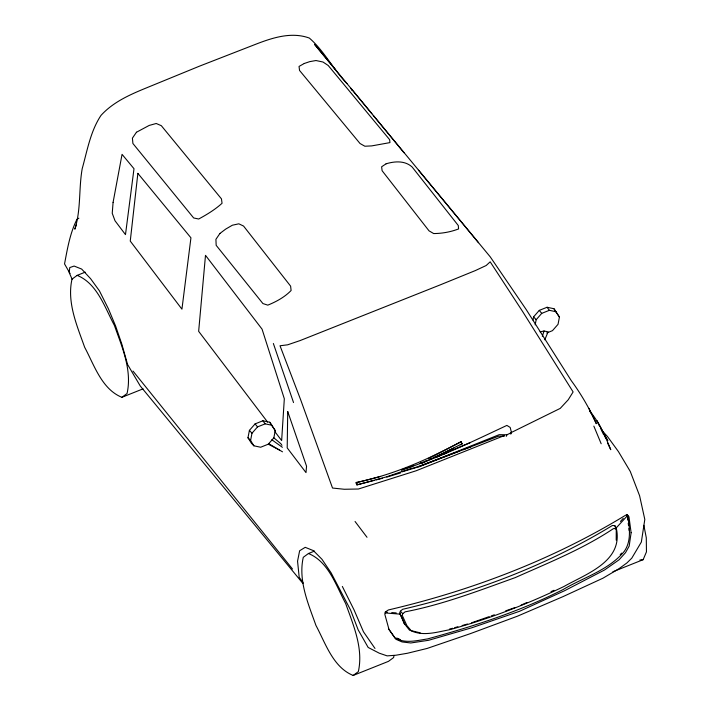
<?xml version="1.0" encoding="UTF-8"?>
<svg xmlns="http://www.w3.org/2000/svg" width="711" height="711" viewBox="0 0 711 711"><rect width="100%" height="100%" fill="white"/><g stroke="black" fill="none" stroke-linecap="round" stroke-linejoin="round"><path stroke-width="1.07" d="M615.45 528.94L615.459 526.904L616.268 527.873L616.206 540.12M394.001 655.409L393.636 657.551L388.473 661.354L353.171 675.45C333.032 667.327 325.451 643.126 315.942 625.431C308.307 603.852 298.042 580.576 303.277 557.317L308.441 553.514L314.493 551.096M247.988 437.745L249.41 430.368L255.089 423.898L262.866 420.788L269.762 422.245L275.237 430.617L273.851 437.843L268.278 444.188L260.661 447.237L253.898 445.815L251.374 443.193L247.988 437.745L250.583 440.465L253.898 445.815M250.583 440.465L251.978 433.239L257.542 426.893L265.167 423.845L271.922 425.267M532.983 320.012L533.597 316.848L539.276 310.378L547.052 307.268L553.949 308.725L559.424 317.097L558.037 324.323L552.465 330.668L546.75 332.952M535.17 324.883L536.165 319.719L541.729 313.373L549.354 310.325L556.109 311.747M615.753 527.26L614.757 525.571L612.349 525.527C547.852 564.783 476.086 592.254 402.63 609.3L400.346 611.22L399.786 613.522L404.506 623.867L409.554 630.222L420.228 632.852M615.85 528.584L613.451 528.611C582.958 549.008 548.625 562.712 515.253 577.599C479.081 590.583 442.926 604.572 405.066 611.851L402.773 613.7L402.266 615.415L406.87 625.556L411.34 630.906C423.605 636.354 436.714 632.141 449.156 629.822C488.759 619.068 527.135 604.252 564.081 586.424C585.953 573.981 622.409 561.814 616.633 529.793L614.757 525.571M542.324 336.267L544.039 330.997L548.092 331.85L544.786 339.796M76.335 224.685L74.833 229.182C81.125 209.683 78.637 188.699 82.209 168.649C87.24 150.616 90.475 131.171 101.024 115.369C112.773 102.473 128.709 95.203 144.457 88.697L199.533 66.141L254.76 44.633C271.878 37.941 291.163 31.444 309.321 38.056C324.109 50.712 333.29 69.571 347.039 83.622M612.882 571.768L643.135 559.681L646.459 551.852L646.29 537.774L643.864 525.34M506.276 436.323L506.97 434.776L511.485 432.59L510.178 427.435L506.881 425.409C472.531 441.531 437.905 458.391 401.573 469.944L402.142 471.82L418.637 466.834L498.518 436.199L504.286 436.163M510.782 434.137L511.485 432.59M620.205 554.696L621.627 553.122M620.436 521.456L623.28 518.346M616.268 527.873L627.644 515.422L626.835 514.462M85.222 272.153L77.161 275.37L71.998 279.174C66.763 302.442 77.028 325.709 84.662 347.288C94.172 364.992 101.753 389.184 121.892 397.316L143.071 388.855M121.892 397.316L127.056 393.512C132.29 370.244 122.025 346.977 114.391 325.398C104.881 307.694 97.3 283.502 77.161 275.37M353.171 675.45L358.335 671.646C363.579 648.388 353.314 625.111 345.67 603.532C336.161 585.828 328.58 561.637 308.441 553.514M374.013 480.467L356.895 484.893L356.033 482.805L356.735 482.36C393.601 474.77 428.022 459.448 461.004 441.673L462.203 443.788L460.301 444.775M356.895 484.893L386.029 477.001L412.007 468.087M78.85 218.215L77.019 219.237C70.025 232.932 67.394 248.886 64.541 263.932L70.034 273.522M436.51 457.066L453.636 448.214M428.769 458.311L461.341 441.709M510.685 432.812L560.224 408.398L568.213 399.795L573.119 391.939L522.532 311.391L490.181 261.817L486.191 265.505L475.401 270.553L440.42 284.8L300.095 340.578L287.644 344.817L280.018 345.768L300.744 399.991L332.526 488.039L344.257 489.266L358.397 489.017L416.104 470.78L504.614 435.452M462.203 443.788L421.827 463.314M521.047 605.15L527.038 602.448M550.998 591.641L553.993 590.29M420.228 463.27L423.303 462.008M425.347 461.163L427.4 460.319M429.444 459.466L431.497 458.622M434.563 457.36L470.415 442.58M418.637 466.834L499.22 434.661L506.97 434.776M420.219 463.341L422.263 462.541M435.559 457.333L439.647 455.733M442.713 454.533L446.801 452.934M418.157 466.558L459.004 451.227M463.083 449.69L471.26 446.624M471.677 622.756L489.195 616.624M491.257 615.895L494.349 614.811M505.69 610.838L514.96 607.585M402.142 469.571L413.153 465.883M411.989 468.513L417.135 466.887M386.837 477.099L400.551 472.931M449.388 629.164L452.578 628.257M454.702 627.653L457.893 626.747M462.141 625.538L467.465 624.027M356.033 482.805L380.643 476.441M376.155 479.907L382.571 478.254M540.076 331.859L544.039 330.997M639.918 559.992L643.135 559.681M385.166 612.047L387.371 612.224M391.779 612.571L396.187 612.909M384.864 612.926L400.302 614.135L405.012 624.48M397.182 638.238L399.218 639.127M396.454 638.158L400.533 639.918M268.278 444.188L279.352 449.992M268.474 443.548L282.498 451.832M271.815 439.745L282.391 447.308M273.851 437.843L280.836 443.682L281.947 445.317M400.346 611.22L402.773 613.7M602.226 430.83L607.425 436.465L618.437 451.601L630.266 471.437L639.598 495.745L644.806 519.439L641.349 542.049L631.795 558.135L626.906 562.943L618.766 568.844L602.937 578.203L562.881 596.68L517.43 616.197L470.282 633.67L427.089 648.45L407.456 653.249L395.885 655.231L387.122 655.871L379.274 653.187L368.165 647.454L358.166 629.866L350.576 610.038L331.139 572.897L321.976 559.29L313.409 550.634L305.215 547.328L299.633 550.758L297.554 561.175L299.198 577.323L303.019 582.531M533.597 316.848L536.165 319.719M249.41 430.368L251.978 433.239M399.493 613.175L400.302 614.135M418.539 170.231L478.521 242.7M335.085 69.251L314.502 44.286L490.243 256.858L526.238 309.614L571.288 380.661C581.118 394.09 589.517 408.523 596.342 423.703L588.921 408.39M371.853 113.716L350.896 88.271L351.856 90.235M373.248 115.404L403.981 152.723M303.002 583.562L140.209 385.922L127.598 364.521L121.865 344.248L115.671 326.198L108.428 308.85L99.407 290.826L90.608 278.712L81.658 269.069L74.122 266.056L69.758 267.576L69.198 272.589L72.14 279.281M539.276 310.378L541.729 313.373M255.089 423.898L257.542 426.893M132.993 371.062L292.505 569.031M267.585 422.067L198.653 331.326L205.497 255.329L262.066 329.157L284.32 398.764L281.645 440.571L274.953 431.764M355.065 521.501L367.009 537.285M547.052 307.268L549.354 310.325M262.866 420.788L265.167 423.845M589.988 411.42C599.435 422.627 605.292 436.261 610.758 449.699L607.452 442.775M589.997 411.5L591.285 413.233M604.626 436.287L607.816 440.607L597.036 420.814L599.409 425.818M559.424 317.097L553.949 308.725M275.237 430.617L269.762 422.245M388.437 628.711L394.925 637.883C404.986 643.926 416.85 640.54 427.613 638.905C474.113 626.16 520.194 611.327 563.299 589.446C583.722 577.288 608.66 570.275 624.267 551.363C631.652 540.911 629.528 527.269 627.644 515.422M374.99 648.441L363.481 631.821L354.016 609.825L342.346 586.451M600.351 427.818L603.675 434.821M403.35 621.636L404.212 623.511M593.845 426.12L601.177 443.744M461.004 441.673L461.866 443.753M356.735 482.36L357.597 484.449M273.362 343.493L293.536 402.559M627.129 514.808L627.822 520.097M628.231 523.26L628.506 525.376M628.924 528.54L629.199 530.655M287.715 411.527L287.208 447.894L305.997 472.611L306.548 466.203L287.715 411.527M113.085 202.386L112.24 213.291L115.004 220.757L125.483 234.621L133.997 168.72L122.052 154.349L113.085 202.386M137.863 173.368L130.255 241.082L181.936 309.178L190.939 237.821L137.863 173.368M631.11 532.717L629.173 546.101L625.529 552.643L619.13 559.753L604.457 570.044L564.561 590.734L519.519 611.3L471.962 627.724L428.609 640.291L410.789 642.975L402.035 641.926L395.92 639.278L388.988 629.431L384.829 614.322L385.895 611.629L388.366 609.967C471.642 590.494 552.5 559.753 625.653 515.182L627.609 515.075L628.977 516.79L631.11 532.717M219.921 233.466L215.913 239.331L216.171 245.322L262.919 303.57L267.798 305.135C276.295 301.722 284.702 297.109 291.11 290.506L290.612 286.133L243.562 226.062L238.834 223.814L232.364 225.218L225.68 229.111L219.921 233.466M136.45 132.246L132.415 138.147L132.904 143.498L193.659 217.966L198.698 219.006C206.945 214.544 215.104 209.576 222.054 203.275L221.459 198.867L161.317 125.687L156.224 123.492L149.177 125.438L136.45 132.246M386.082 163.814L381.62 166.783L382.109 170.72L429.026 230.844L433.674 233.555C442.118 233.51 450.703 231.973 458.568 228.933L458.293 225.529L412.158 167.032C405.039 160.455 394.721 161.166 386.082 163.814M304.246 63.492L299.029 66.443L299.553 70.46L360.033 143.515L364.859 146.226L371.729 145.897L389.939 142.609L389.646 139.685L328.206 65.483L322.998 62.017L315.968 60.533L309.729 61.635L304.246 63.492"/></g></svg>
